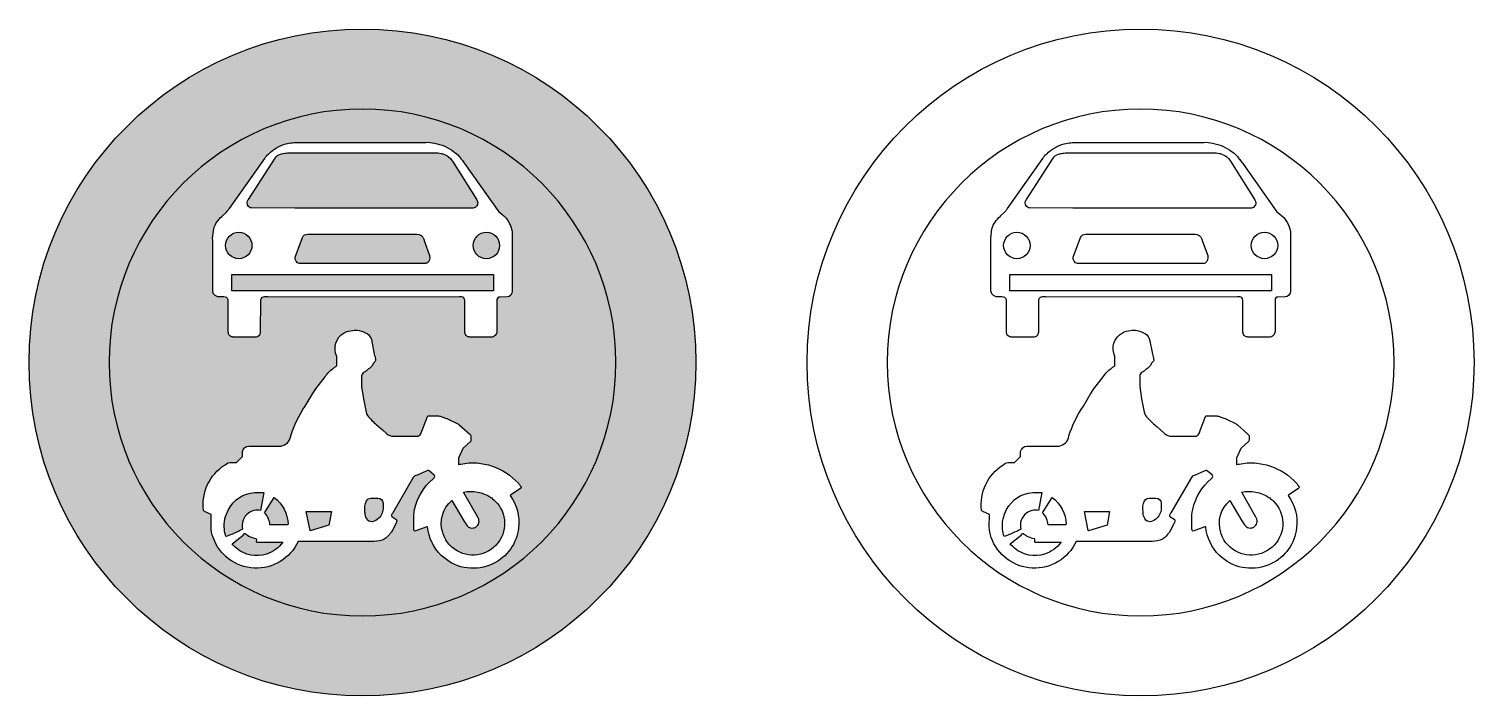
# Model space of a CAD drawing. Extents: x 765 to 2065, y 1 to 601.
import ezdxf

# ---------------------------------------------------------------- set-up
doc = ezdxf.new("R2010")
doc.units = 0
doc.header["$MEASUREMENT"] = 0

msp = doc.modelspace()

# ---------------------------------------------------------------- hatches: boundary and pattern name
h = msp.add_hatch(color=1)
edge = h.paths.add_edge_path()
edge.add_arc((1065.408, 300.946), 300.0020000000001, 0, 180, ccw=False)
edge.add_arc((1065.408, 300.946), 300.002, -180, 0, ccw=False)
edge = h.paths.add_edge_path(flags=16)
edge.add_arc((1065.408, 300.946), 228.0020000000001, 180, 360)
edge.add_arc((1065.408, 300.946), 228.002, 0, 180)
h = msp.add_hatch(color=7)
edge = h.paths.add_edge_path()
edge.add_arc((1065.408, 300.946), 228.0020000000001, 180, 360)
edge.add_arc((1065.408, 300.946), 228.002, 0, 180)
edge = h.paths.add_edge_path(flags=16)
edge.add_arc((1121.909585062536, 455.6671794438078), 43.40338524474654, 53.494921607720585, 79.08247940277079, ccw=False)
edge.add_arc((1136.311450708499, 473.2880330029964), 20.70100039123861, 32.39939783265919, 56.52355752226981, ccw=False)
edge.add_line((1153.79, 484.38), (1153.9, 484.278))
edge.add_arc((1122.174171209023, 456.2751018872937), 42.31655131488179, 35.627416611783076, 41.433330718994284, ccw=False)
edge.add_arc((1147.188181556679, 472.7703608646888), 12.43047290856542, 35.484300298411085, 40.99703889616882, ccw=False)
edge.add_line((1157.31, 479.986), (1188.08, 436.416))
edge.add_arc((1174.605744975017, 414.2439176408227), 25.94526516766442, 9.569145101215724, 58.71242043700329, ccw=False)
edge.add_line((1200.19, 418.557), (1200.18, 366.952))
edge.add_line((1200.18, 366.952), (1200.17, 365.101))
edge.add_arc((1194.900301706806, 365.103242849526), 5.26969877048603, 277.1915605441832, 359.9756142008492, ccw=False)
edge.add_line((1195.56, 359.875), (1188.85, 359.858))
edge.add_arc((1188.828998156218, 357.3690018751587), 2.48908672868294, 89.51655710700923, 179.5166427155884)
edge.add_line((1186.34, 357.39), (1186.34, 328.957))
edge.add_arc((1181.084543599397, 328.9574362951807), 5.255456418712579, 269.8414432807374, 359.99524344404887, ccw=False)
edge.add_line((1181.07, 323.702), (1164.42, 323.719))
edge.add_arc((1163.161646241333, 344.7235582018329), 21.04221755034716, 267.78942294083186, 273.4284125107571, ccw=False)
edge.add_arc((1167.367410378838, 355.3617908078463), 32.05984067044527, 258.9998099500249, 260.9961163052648, ccw=False)
edge.add_arc((1161.604945318226, 328.6520383443566), 4.774250966943963, 249.33376650047342, 265.7363678153946, ccw=False)
edge.add_arc((1161.917183397135, 327.9215046773567), 4.236768665586749, 193.6453896417125, 241.8752380846662, ccw=False)
edge.add_arc((1169.292253590485, 329.9218389197439), 11.87732824049356, 178.3250696102457, 194.6295547050499, ccw=False)
edge.add_line((1157.42, 330.269), (1157.42, 353.761))
edge.add_arc((1137.336793012018, 354.8451583219439), 20.11244893565107, 356.9099825353454, 366.2421541052798)
edge.add_arc((1152.41151201615, 356.1952929071913), 4.989148505149388, 9.654432259830186, 35.76130337387823)
edge.add_arc((1154.429945945308, 357.426138501567), 2.638158019125333, 39.69127994948701, 87.60914125251344)
edge.add_arc((1153.772448451665, 348.0055921302558), 12.08081562234031, 86.35727366687294, 95.23587530186424)
edge.add_line((1152.67, 360.036), (980.563, 359.858))
edge.add_arc((979.7424165680071, 341.2046521942693), 18.67138831288184, 87.48111308533517, 91.19199681961872)
edge.add_line((979.3539999999999, 359.872), (977.2589999999999, 359.911))
edge.add_arc((976.995703010983, 356.4046711914381), 3.516200651011928, 85.70560910539783, 164.8942162316712)
edge.add_arc((975.0126640725769, 356.8011934183602), 1.504325209560748, 159.7851539953116, 186.1512419260424)
edge.add_line((973.5169999999999, 356.64), (973.4630000000001, 328.84))
edge.add_line((973.4630000000001, 328.84), (973.461, 328.345))
edge.add_arc((968.8206764271781, 328.3560873646841), 4.640336818609423, 268.6703640588124, 359.8631004964515, ccw=False)
edge.add_line((968.7130000000001, 323.717), (951.6519999999999, 323.719))
edge.add_arc((950.4241940539711, 351.3307419424655), 27.63902676539843, 267.9157702913868, 272.54608302112, ccw=False)
edge.add_arc((955.2026259645368, 358.1349985090917), 34.90746126043301, 258.777581428612, 260.4629980722519, ccw=False)
edge.add_arc((949.8212603971033, 332.5648773718052), 8.784147828410374, 251.49305721666138, 260.7481896536644, ccw=False)
edge.add_arc((948.7757463178029, 327.8597889904431), 4.021972147274619, 181.9062685200273, 244.32242292686982, ccw=False)
edge.add_arc((949.9454791940474, 328.903855463351), 5.321469514898631, 175.6984070984978, 192.7877652990745, ccw=False)
edge.add_line((944.6389999999999, 329.3030000000001), (944.65, 330.269))
edge.add_line((944.65, 330.269), (944.65, 354.664))
edge.add_arc((921.0046274741701, 355.8242795949846), 23.67382289837888, 357.19074660212, 363.7412159541993)
edge.add_arc((941.1192827222882, 356.2716554337688), 3.676310926996111, 17.36697269203679, 96.26652897932219)
edge.add_line((940.7180000000001, 359.926), (936.6519999999999, 359.92))
edge.add_arc((937.344946026486, 367.3104544816057), 7.422869501770069, 224.1622088999642, 264.64347623502954, ccw=False)
edge.add_arc((935.6196123357167, 365.3688855433024), 4.836255740785249, 180.9346092067847, 221.9012178621034, ccw=False)
edge.add_line((930.784, 365.29), (930.6339999999999, 410.413))
edge.add_line((930.6339999999999, 410.413), (930.6260000000001, 412.696))
edge.add_line((930.6260000000001, 412.696), (931.538, 421.176))
edge.add_arc((954.3766035835196, 414.0385216868022), 23.92792114489934, 129.8783025601725, 162.645027574976, ccw=False)
edge.add_arc((937.9384247813093, 433.8903248864778), 1.849477176860671, 306.3638493357491, 326.4059565081328)
edge.add_line((939.4789999999999, 432.867), (942.465, 435.719))
edge.add_arc((937.955222060601, 440.6637285521928), 6.692416418421731, 312.3659888301053, 319.247870080107)
edge.add_line((943.025, 436.295), (944.11, 437.422))
edge.add_arc((932.0174931012372, 448.0004319197175), 16.06648514693635, 318.8208155480247, 328.572260377892)
edge.add_line((945.727, 439.623), (977.441, 484.516))
edge.add_arc((990.3299034059846, 476.5590883475492), 15.14715399187939, 128.0258499558209, 148.3110623293103, ccw=False)
edge.add_arc((1005.098529656068, 465.1847960537804), 33.5256091969482, 104.70024731524549, 135.9587442067806, ccw=False)
edge.add_arc((1009.015125396504, 442.7298749973386), 56.27180734547112, 90.44304774287423, 102.75530519321688, ccw=False)
edge.add_line((1008.58, 499), (1122.41, 499))
edge.add_arc((1124.063084299756, 474.8139836281356), 24.24244368132451, 75.5070975668765, 93.9100146044645, ccw=False)
edge = h.paths.add_edge_path(flags=0)
edge.add_arc((1130.232958304804, 466.4478536537786), 23.36915421556493, 67.40959992661692, 75.23172084286551, ccw=False)
edge.add_arc((1132.969781961569, 473.289158124132), 16.0017463507581, 36.09411172795308, 67.04730111474328, ccw=False)
edge.add_line((1145.9, 482.716), (1146.25, 482.109))
edge.add_line((1146.25, 482.109), (1168.2, 447.157))
edge.add_arc((1155.641930720381, 440.0976301407586), 14.40624194025944, 23.131422490595526, 29.342001900021614, ccw=False)
edge.add_arc((1164.387872786344, 444.4725300649632), 4.681774499263612, -82.11676775056162, 15.92360160785762, ccw=False)
edge.add_arc((1163.745, 454.4601882270679), 14.68153110806796, 264.97876591487676, 275.0212340851241, ccw=False)
edge.add_line((1162.46, 439.835), (1004.46, 439.835))
edge.add_line((1004.46, 439.835), (965.539, 439.937))
edge.add_arc((965.6323161269964, 443.2777994834129), 3.342102495126334, 249.8128932812915, 268.40001460263295, ccw=False)
edge.add_arc((966.3942635120129, 444.5121370059897), 4.772323652643567, 157.1021170319348, 246.3388226647504, ccw=False)
edge.add_arc((976.7086850488092, 437.6028681105415), 17.12452401991484, 144.352445945133, 149.2091862237193, ccw=False)
edge.add_line((962.793, 447.583), (986.788, 484.784))
edge.add_arc((993.4332298102821, 480.8008337075967), 7.747560451161354, 104.19005283411161, 149.0614291106908, ccw=False)
edge.add_arc((994.7402564055975, 481.3678455699802), 7.648618233798705, 97.38601080721219, 114.7837244512778, ccw=False)
edge.add_arc((994.4536570689615, 486.4030907065472), 2.643363099646192, 91.9003446939933, 105.28078268248441, ccw=False)
edge.add_arc((1002.04249905798, 440.8528678826195), 48.79969503804526, 93.58628402013898, 99.05057818283962, ccw=False)
edge.add_line((998.99, 489.557), (1129.27, 489.524))
edge.add_line((1129.27, 489.524), (1133.31, 489.454))
edge.add_arc((1131.545406007417, 466.6841437686073), 22.83812918688733, 78.26589360596512, 85.56861003614807, ccw=False)
h.paths.add_polyline_path([(1183.17, 380.187), (1183.17, 365.28), (947.812, 365.28), (947.812, 380.187)], flags=0)
edge = h.paths.add_edge_path(flags=0)
edge.add_arc((1010.26570638861, 395.1599169713375), 5.554322063969373, 174.1815040909306, 252.7649163601492, ccw=False)
edge.add_line((1004.74, 395.723), (1011.39, 413.299))
edge.add_arc((1015.752264570923, 411.7008890903446), 4.645784182061591, 83.97372522477542, 159.8797462546061, ccw=False)
edge.add_arc((1016.759019087926, 408.5677055869219), 7.770647017430325, 87.04210961171009, 93.82976586055219, ccw=False)
edge.add_line((1017.16, 416.328), (1112.47, 416.328))
edge.add_arc((1113.463134437925, 401.3692301412936), 14.99170142770785, 86.37882766880841, 93.79837563173078, ccw=False)
edge.add_arc((1114.592141704549, 410.2628278711383), 6.070905087878562, 15.22392798605091, 91.71926872026279, ccw=False)
edge.add_line((1120.45, 411.857), (1121.09, 409.874))
edge.add_line((1121.09, 409.874), (1125.79, 397.146))
edge.add_arc((1119.566466973982, 395.4576081056388), 6.448490560967287, -53.96478864619991, 15.17852473383698, ccw=False)
edge.add_arc((1117.937096050029, 411.2177762601706), 21.66446690816149, 279.5730389627979, 284.4960517386104, ccw=False)
edge.add_line((1121.54, 389.855), (1008.62, 389.855))
edge = h.paths.add_edge_path(flags=0)
edge.add_arc((1176.855, 406.213), 11.89499999999998, 0, 180, ccw=False)
edge.add_arc((1176.855, 406.213), 11.89499999999998, -180, 0, ccw=False)
edge = h.paths.add_edge_path(flags=0)
edge.add_arc((954.1044999999999, 406.213), 11.89449999999988, 0, 180, ccw=False)
edge.add_arc((954.1044999999999, 406.213), 11.89449999999999, -180, 0, ccw=False)
edge = h.paths.add_edge_path(flags=16)
edge.add_line((1123.9, 252.43), (1124.06, 252.839))
edge.add_line((1124.06, 252.839), (1133.85, 252.848))
edge.add_arc((1134.105425926725, 249.8170857811021), 3.041658002859691, 64.39337853280131, 94.81713692259439, ccw=False)
edge.add_line((1135.42, 252.56), (1140.19, 251.017))
edge.add_arc((1136.991150508919, 239.3143257067383), 12.13199174417624, 62.78225711530689, 74.7120256583031, ccw=False)
edge.add_line((1142.54, 250.103), (1151.3, 245.907))
edge.add_arc((1149.845146280838, 243.5762507193085), 2.747542821067923, 47.25512272062548, 58.02758949014179, ccw=False)
edge.add_line((1151.71, 245.594), (1152.53, 244.927))
edge.add_line((1152.53, 244.927), (1161.97, 236.517))
edge.add_arc((1126.90281191263, 206.5682714596589), 46.11544233267224, 38.625830519056876, 40.498602228031984, ccw=False)
edge.add_line((1162.93, 235.355), (1162.93, 231.575))
edge.add_line((1162.93, 231.575), (1162.91, 230.146))
edge.add_line((1162.91, 230.146), (1155.54, 223.486))
edge.add_line((1155.54, 223.486), (1151.78, 215.016))
edge.add_line((1151.78, 215.016), (1151.78, 209.047))
edge.add_arc((1162.869833481021, 171.0718534924553), 39.56129622378756, 102.95612340622262, 106.27932071148871, ccw=False)
edge.add_arc((1164.645510981635, 155.8370463331101), 54.83227553766969, 41.629866159559185, 101.19488649907242, ccw=False)
edge.add_arc((1199.936973806168, 185.9836548596471), 8.47589066914697, 29.279793688384984, 47.80368714229837, ccw=False)
edge.add_arc((1211.947623949568, 193.1740568842833), 5.531258660390551, 213.402550109229, 221.7346339484291)
edge.add_arc((1206.90021769452, 188.6801268608732), 1.22684044745416, 9.565638064612472, 41.43418937305319, ccw=False)
edge.add_arc((1206.66147803, 188.81272940756), 1.450274248174728, -33.56016158037022, 2.8168117631353766, ccw=False)
edge.add_arc((1206.592551173518, 188.7241223162841), 1.46301706834289, 307.34321122196195, 330.8280223380073, ccw=False)
edge.add_line((1207.48, 187.561), (1198.73, 182.032))
edge.add_arc((1200.542172298409, 180.252842900294), 2.539560675501686, 135.5267069795243, 156.6841475970732)
edge.add_arc((1164.789171620566, 157.0516538140332), 41.26619639901961, -6.742076117461522, 35.91540960184881, ccw=False)
edge.add_arc((1165.372154443682, 156.6094044143878), 40.63701625636326, 295.1305931167235, 353.780665060542, ccw=False)
edge.add_arc((1164.959946715514, 156.941968410695), 41.11381235908468, 291.4278093609616, 295.4538446168763, ccw=False)
edge.add_arc((1164.91278370802, 156.7101879703974), 40.91548493678731, 225.6083903443423, 291.6078646651381, ccw=False)
edge.add_arc((1164.953957153934, 156.9109781617798), 41.08791790753045, 185.1202956971877, 225.7632364319428, ccw=False)
edge.add_arc((1123.994653375587, 151.665494061809), 1.5789016374561, 88.71722116698511, 115.2958796803884)
edge.add_line((1123.32, 153.093), (1112.58, 149.368))
edge.add_arc((1112.740246189727, 150.4787737319421), 1.122273195302613, 205.8184611916465, 261.7908412011863, ccw=False)
edge.add_arc((1115.343162422869, 151.3638175296483), 3.865529368508249, 172.5802802096903, 200.8180945196008, ccw=False)
edge.add_arc((1090.731234695097, 153.6561925814646), 20.85599739236811, 355.0676356952519, 358.4910788920965)
edge.add_line((1111.58, 153.107), (1111.58, 158.984))
edge.add_arc((1144.114231745935, 161.3858788924943), 32.62277206971287, 166.90337714656, 184.222270242204, ccw=False)
edge.add_arc((1161.544689776941, 158.0453900046433), 50.36159661247302, 130.3766042236736, 167.6952728744469, ccw=False)
edge.add_arc((1135.853139194669, 188.3838990516891), 10.60673223603864, 126.3926445704499, 130.8177122845198, ccw=False)
edge.add_arc((1128.434475307285, 198.4856559400749), 1.926609906764589, 305.7464639087826, 358.0768249008752)
edge.add_arc((1128.52774762874, 198.3572520559771), 1.833360998918601, 1.992637860996836, 49.43504688037068)
edge.add_line((1129.72, 199.75), (1125.56, 203.328))
edge.add_arc((1124.156543779181, 201.2780368453587), 2.484358729962758, 55.60347942193575, 126.4653100472142)
edge.add_line((1122.68, 203.276), (1114.47, 199.662))
edge.add_arc((1116.299280595499, 192.8769909433941), 7.027276527595455, 105.0885437305607, 138.3300079035373)
edge.add_line((1111.05, 197.549), (1092.71, 165.683))
edge.add_arc((1054.030421132945, 191.6654030696767), 46.59608449867763, 324.3625596302339, 326.1093847385187, ccw=False)
edge.add_arc((1094.648829651491, 162.5758668326234), 3.364547690265466, 144.7854284473021, 164.2878814289554)
edge.add_arc((1092.45319634479, 163.2665856799412), 1.066227502116313, 168.0695881200404, 228.0180106499795)
edge.add_line((1091.74, 162.474), (1095.45, 160.095))
edge.add_arc((1094.662235481324, 158.6695485492309), 1.628645073484173, -1.8841790521780126, 61.07311129179601, ccw=False)
edge.add_arc((1090.925686148842, 159.1535077081305), 5.391175904199574, 329.902762601889, 354.27802479720054, ccw=False)
edge.add_line((1095.59, 156.45), (1091.97, 149.509))
edge.add_arc((1053.9845516216, 171.4549854869191), 43.86935795632493, 327.61298026814467, 329.9829471658847, ccw=False)
edge.add_arc((1088.582842795311, 149.0890731014207), 2.696324886103279, 311.79911971648977, 335.17438830294236, ccw=False)
edge.add_arc((1093.609924508078, 143.5377397067704), 4.793009158377358, 132.3674220607447, 144.6621517778117)
edge.add_arc((1078.257917821952, 154.2780987471917), 13.94316471301264, 290.2767859291289, 325.1472109034069, ccw=False)
edge.add_arc((1072.690234118165, 180.5348911355723), 40.6874361667895, 271.02770661288105, 284.8092241813818, ccw=False)
edge.add_line((1073.42, 139.854), (1007.43, 139.934))
edge.add_arc((969.9680275036034, 157.1173263197652), 41.21487700736605, 199.0486362759139, 335.3596833698547, ccw=False)
edge.add_arc((954.1280761445475, 152.6882765480083), 24.81626319037256, 179.4395912460464, 201.3191775988638, ccw=False)
edge.add_line((929.313, 152.931), (929.352, 164.122))
edge.add_line((929.352, 164.122), (923.4119999999999, 167.026))
edge.add_arc((926.1215675716439, 172.068404452983), 5.724299004486737, 233.3301732404332, 241.748360680557, ccw=False)
edge.add_arc((924.0696234180177, 169.0880673749429), 2.112628138901863, 214.0883954340297, 229.6929896640837, ccw=False)
edge.add_arc((964.3385106766922, 173.0389673789147), 42.33111301950149, 122.6349410092757, 186.9674125150547, ccw=False)
edge.add_arc((948.0171396164867, 201.1879019734382), 9.92871276653901, 88.07302336176718, 130.9489270741264, ccw=False)
edge.add_line((948.3510000000001, 211.111), (951.9680000000001, 211.111))
edge.add_line((951.9680000000001, 211.111), (956.168, 215.112))
edge.add_line((956.168, 215.112), (957.37, 216.312))
edge.add_line((957.37, 216.312), (957.37, 219.859))
edge.add_arc((961.8615635269624, 220.142163849011), 4.500480494583405, 170.7188175264456, 183.6073519503119, ccw=False)
edge.add_arc((963.197072504949, 219.8631689783735), 5.863808669240594, 91.04627281471221, 170.1330112978607, ccw=False)
edge.add_line((963.09, 225.726), (983.6669999999999, 225.707))
edge.add_line((983.6669999999999, 225.707), (984.058, 225.707))
edge.add_line((984.058, 225.707), (992.1080000000001, 225.707))
edge.add_arc((990.1504903366127, 236.4039511864891), 10.87458545271428, 280.3702112419215, 350.3122989073081)
edge.add_line((1000.87, 234.574), (1000.94, 234.879))
edge.add_arc((1093.513344796783, 206.54757768153), 96.81164009276782, 145.2794541382853, 162.9836375846648, ccw=False)
edge.add_line((1013.94, 261.689), (1020.08, 272.216))
edge.add_line((1020.08, 272.216), (1023.3, 277.254))
edge.add_line((1023.3, 277.254), (1031.76, 288.039))
edge.add_arc((1054.290533016449, 273.7440967927403), 26.68275052745145, 124.80608077394959, 147.6061784704934, ccw=False)
edge.add_arc((1047.415449480443, 286.8368370751144), 12.1465330336834, 120.06638011200519, 133.4631259934761, ccw=False)
edge.add_arc((1038.899327278552, 302.0810272636778), 5.319798107351385, 297.1879401113331, 308.3490580462029)
edge.add_line((1042.2, 297.909), (1042.27, 297.967))
edge.add_line((1042.27, 297.967), (1042.27, 306.277))
edge.add_arc((1057.140008257246, 313.4010046011588), 16.4884379832623, 119.7026752465894, 205.5984029853308, ccw=False)
edge.add_arc((1058.179262505817, 308.662978787059), 21.16825275120285, 94.76726710138189, 115.788518023259, ccw=False)
edge.add_arc((1059.247172311276, 310.851317283249), 19.11689186634522, 80.35522963448898, 98.50459347551231, ccw=False)
edge.add_arc((1059.343126341485, 311.2333688834206), 18.72418933362203, 55.82841639286039, 80.44883212272771, ccw=False)
edge.add_arc((1065.191606544344, 319.7050591702727), 8.430508093210227, 12.57132728264628, 56.37534229368828, ccw=False)
edge.add_line((1073.42, 321.54), (1075.99, 308.591))
edge.add_arc((1112.080730891282, 318.1111302804183), 37.32524262242696, 194.777067270076, 198.7197279942943)
edge.add_arc((1071.261176015028, 304.6476622621038), 5.666682830258411, 3.0178854530345234, 15.18527770611638, ccw=False)
edge.add_arc((1108.387137393962, 310.9287845519061), 32.03083587365501, 190.765046402534, 193.2579103701942)
edge.add_arc((1075.363490136887, 303.148139371168), 1.897024628485536, -33.793926355251585, 13.251918914298301, ccw=False)
edge.add_arc((1071.983573556071, 305.9528544288726), 6.282088769363977, 307.7548810773858, 322.0900560145122, ccw=False)
edge.add_arc((1077.765072812994, 298.5350946080063), 3.122730220831367, 128.2922873920266, 157.5022188528514)
edge.add_arc((1064.496904767293, 303.9237465863862), 11.19804344706233, 321.331120624445, 338.0061491630342, ccw=False)
edge.add_arc((1069.875072998306, 300.2941218727631), 4.760277663411109, 295.1747197284781, 314.9813196774547, ccw=False)
edge.add_arc((1075.269825407788, 289.848328922954), 7.001908991766573, 118.7685362007484, 137.1075340081257)
edge.add_arc((1061.403483850451, 302.8036912894092), 11.97488028529554, 302.4003084236224, 316.8503769107575, ccw=False)
edge.add_line((1067.82, 292.693), (1066.78, 292.183))
edge.add_arc((1068.57390504826, 288.6980223878097), 3.919587258837385, 117.237311664037, 176.9144783082293)
edge.add_line((1064.66, 288.909), (1064.66, 279.479))
edge.add_line((1064.66, 279.479), (1066.3, 268.158))
edge.add_line((1066.3, 268.158), (1068.68, 256.396))
edge.add_arc((1078.974550955, 258.6821720410375), 10.54534788265978, 192.5208203167155, 227.8658008260056)
edge.add_arc((1151.799165734408, 327.1840794468524), 110.4940563837986, 223.6882953109966, 229.643721670586)
edge.add_line((1080.25, 242.984), (1083.09, 240.562))
edge.add_line((1083.09, 240.562), (1087.28, 236.786))
edge.add_arc((1092.705472056612, 242.712747601294), 8.035053463824774, 227.5283450266189, 273.1714269884329)
edge.add_line((1093.15, 234.69), (1112.78, 234.69))
edge.add_line((1112.78, 234.69), (1114.41, 234.675))
edge.add_arc((1114.278485426037, 240.6764190542455), 6.002859880742348, 271.255373791357, 281.4487395736008)
edge.add_arc((1113.856899130177, 239.2070863535042), 4.699601339732549, 290.074521779026, 340.6121307368903)
edge.add_line((1118.29, 237.647), (1119.38, 240.582))
edge.add_line((1119.38, 240.582), (1123.9, 252.43))
edge = h.paths.add_edge_path(flags=0)
edge.add_line((976.677, 183.956), (973.6360000000001, 167.759))
edge.add_arc((970.7969604463062, 154.7613814945996), 13.30406826498445, 77.67853856487403, 126.4271592308229)
edge.add_arc((971.0929284386184, 154.2415694322878), 13.89824033971015, 126.1364169613586, 193.7676299053549)
edge.add_arc((915.3110182515263, 228.0752229705704), 87.9694198397205, 288.05612142568026, 298.72821973535724, ccw=False)
edge.add_arc((972.3354508539759, 154.2885548561038), 31.34643246370484, 186.1598476078022, 198.315424426609, ccw=False)
edge.add_arc((971.8008458909924, 153.9073155779031), 30.77568725802774, 150.9801271757916, 185.5609697630221, ccw=False)
edge.add_arc((970.0518791681485, 155.5535136907363), 28.45384853687186, 93.44313775613949, 152.1704224663166, ccw=False)
edge.add_line((968.3430000000001, 183.956), (976.677, 183.956))
edge = h.paths.add_edge_path(flags=0)
edge.add_line((948.191, 137.704), (957.919, 145.752))
edge.add_line((957.919, 145.752), (959.002, 146.766))
edge.add_arc((960.6265209722549, 144.6660325991887), 2.654982386714893, 107.07401581752089, 127.7253003867113, ccw=False)
edge.add_arc((972.6929432894344, 162.0065221041962), 19.59930916232974, 229.0478606547078, 260.9350685067439)
edge.add_arc((968.5910829021633, 141.6815108284037), 1.403523107565885, 3.4920711550195165, 43.74630522789403, ccw=False)
edge.add_line((969.992, 141.767), (969.909, 139.9))
edge.add_arc((970.5797729003531, 140.1239529369135), 0.7071712676574762, 198.4627710589084, 254.3494772950674)
edge.add_arc((971.1003126158225, 144.4658828182408), 5.072998860950714, 261.939688710138, 269.6124613635963)
edge.add_line((971.066, 139.393), (993.7919999999999, 139.393))
edge.add_arc((970.3389493054959, 155.7869306555455), 28.61479598420733, 287.668909956074, 325.04604405158875, ccw=False)
edge.add_arc((970.2843440651535, 155.4450273293615), 28.30602385424418, 229.8847421708484, 287.9842798903402, ccw=False)
edge.add_arc((970.3977638019676, 155.7654807876562), 28.62442046224258, 219.1225756559448, 230.1244175934942, ccw=False)
edge = h.paths.add_edge_path(flags=0)
edge.add_arc((997.5748333397311, 155.7393884719066), 0.9475108320541996, 292.3410402752834, 339.26979399365206, ccw=False)
edge.add_line((997.935, 154.863), (982.1089999999999, 154.816))
edge.add_arc((966.2235655540102, 154.1438457021488), 15.89964839038767, 2.422889097327027, 45.92174585194174)
edge.add_line((977.284, 165.566), (985.919, 179.578))
edge.add_arc((966.6337438620503, 154.231855279136), 31.84883289097588, 2.109154704955472, 52.73338903770451, ccw=False)
h.paths.add_polyline_path([(1037.47, 166.874), (1035.19, 154.578), (1018.4, 149.482), (1018.34, 149.71), (1014.82, 166.874)], flags=0)
edge = h.paths.add_edge_path(flags=0)
edge.add_arc((1072.763503103834, 174.5558094666498), 4.290772303233752, 88.4441959784736, 153.0116789686232, ccw=False)
edge.add_line((1072.88, 178.845), (1079.21, 178.845))
edge.add_arc((1079.145671308461, 173.9582365349523), 4.887186853792246, 6.647730718670402, 89.24580969047912, ccw=False)
edge.add_line((1084, 174.524), (1083.97, 170.762))
edge.add_arc((1071.059322696712, 170.2019094288718), 12.92282050782669, -46.34580605209902, 2.4840460517930865, ccw=False)
edge.add_arc((1072.051958124078, 168.7240366597506), 11.17241286199315, 281.18941639200455, 315.20309070433734, ccw=False)
edge.add_arc((1073.582945449407, 162.6090045591792), 4.886707243011181, 205.4379597417068, 277.4906724831992, ccw=False)
edge.add_arc((1076.182042646963, 165.3423883809086), 8.515909789726626, 178.2732333875323, 214.5728862541625, ccw=False)
edge.add_arc((1080.643117077898, 167.3786130011615), 13.09460916372655, 183.9744693318611, 187.8109113642211, ccw=False)
edge.add_arc((1085.359199933118, 169.1689266438354), 17.98273500992848, 155.9307994456973, 188.6285906963744, ccw=False)
edge = h.paths.add_edge_path(flags=0)
edge.add_arc((1174.74810598965, 170.0968434107027), 11.30494069235269, 47.60723681598802, 57.393248337485375, ccw=False)
edge.add_line((1182.37, 178.446), (1183.95, 177.118))
edge.add_arc((1163.539460151158, 154.9566691737617), 30.12830431523038, 45.78371707255519, 47.35499253693541, ccw=False)
edge.add_arc((1164.872320173079, 156.0670198389699), 28.40358357052776, -132.01795315631068, 46.14873928454881, ccw=False)
edge.add_line((1145.86, 134.965), (1143.21, 137.605))
edge.add_arc((1158.879502832542, 152.3968258826314), 21.54835102649673, 206.8839125436693, 223.3496033079711, ccw=False)
edge.add_arc((1167.262421354264, 156.5443336523873), 30.90085460404407, 195.9419557486446, 206.7145139890168, ccw=False)
edge.add_arc((1162.86820267364, 156.3290403062519), 26.63527806222016, 130.1331660411618, 198.0934081661106, ccw=False)
edge.add_line((1145.7, 176.693), (1156.49, 158.407))
edge.add_arc((1182.323937835924, 173.6345260937413), 29.98782911525888, 210.5167486327126, 218.6678287423089)
edge.add_arc((1164.109918769884, 158.158508139583), 6.137594686983057, 212.0889701790433, 389.53428137626)
edge.add_arc((1164.585163195942, 158.6654535061757), 5.478112227006235, 27.37079287760467, 33.75088565712799)
edge.add_line((1169.14, 161.709), (1156.71, 183.62))
edge.add_line((1156.71, 183.62), (1156.31, 184.37))
edge.add_arc((1162.781813273022, 152.0777641236281), 32.93437208959823, 56.74897340109902, 101.33273385857728, ccw=False)

# ---------------------------------------------------------------- linework, layer by layer
at = {"color": 1}
msp.add_lwpolyline([(765.4060000000001, 300.946, -1), (1365.41, 300.946, -1)], format="xyb", close=True, dxfattribs=at)
at = {"color": 7}
msp.add_lwpolyline([(1465.406, 300.946, -1), (2065.41, 300.946, -1)], format="xyb", close=True, dxfattribs=at)
for points in [[(837.4060000000001, 300.946, 1), (1293.41, 300.946, 1)], [(1537.406, 300.946, 1), (1993.41, 300.946, 1)], [(1130.13, 498.285, -0.112113), (1147.73, 490.555, -0.105652), (1153.79, 484.38), (1153.9, 484.278, -0.0253385), (1156.57, 480.925, -0.0240585), (1157.31, 479.986), (1188.08, 436.416, -0.217776), (1200.19, 418.557), (1200.18, 366.952), (1200.17, 365.101, -0.377789), (1195.56, 359.875), (1188.85, 359.858, 0.414214), (1186.34, 357.39), (1186.34, 328.957, -0.415), (1181.07, 323.702), (1164.42, 323.719, -0.0246097), (1162.35, 323.697, -0.00871075), (1161.25, 323.891, -0.0716923), (1159.92, 324.185, -0.213605), (1157.8, 326.922, -0.071262), (1157.42, 330.269), (1157.42, 353.761, 0.0407418), (1157.33, 357.032, 0.114408), (1156.46, 359.111, 0.212182), (1154.54, 360.062, 0.0387596), (1152.67, 360.036), (980.563, 359.858, 0.0161932), (979.3539999999999, 359.872), (977.2589999999999, 359.911, 0.359966), (973.6010000000001, 357.321, 0.115554), (973.5169999999999, 356.64), (973.4630000000001, 328.84), (973.461, 328.345, -0.420324), (968.7130000000001, 323.717), (951.6519999999999, 323.719, -0.0202063), (949.419, 323.71, -0.00735415), (948.409, 323.895, -0.0404051), (947.033, 324.235, -0.279281), (944.7560000000001, 327.726, -0.0747049), (944.6389999999999, 329.3030000000001), (944.65, 330.269), (944.65, 354.664, 0.0285896), (944.628, 357.369, 0.358542), (940.7180000000001, 359.926), (936.6519999999999, 359.92, -0.178493), (932.02, 362.139, -0.180679), (930.784, 365.29), (930.6339999999999, 410.413), (930.6260000000001, 412.696), (931.538, 421.176, -0.143954), (939.035, 432.401, 0.08767380000000001), (939.4789999999999, 432.867), (942.465, 435.719, 0.0300369), (943.025, 436.295), (944.11, 437.422, 0.04257440000000001), (945.727, 439.623), (977.441, 484.516, -0.0887428), (980.9989999999999, 488.491, -0.137243), (996.591, 497.6130000000001, -0.0537741), (1008.58, 499), (1122.41, 499, -0.0804709)], [(1830.13, 498.285, -0.112113), (1847.73, 490.555, -0.105652), (1853.79, 484.38), (1853.9, 484.278, -0.0253385), (1856.57, 480.925, -0.0240585), (1857.31, 479.986), (1888.08, 436.416, -0.217776), (1900.19, 418.557), (1900.18, 366.952), (1900.17, 365.101, -0.377789), (1895.56, 359.875), (1888.85, 359.858, 0.414214), (1886.34, 357.39), (1886.34, 328.957, -0.415), (1881.07, 323.702), (1864.42, 323.719, -0.0246097), (1862.35, 323.697, -0.00871075), (1861.25, 323.891, -0.0716923), (1859.92, 324.185, -0.213605), (1857.8, 326.922, -0.071262), (1857.42, 330.269), (1857.42, 353.761, 0.0407418), (1857.33, 357.032, 0.114408), (1856.46, 359.111, 0.212182), (1854.54, 360.062, 0.0387596), (1852.67, 360.036), (1680.563, 359.858, 0.0161932), (1679.354, 359.872), (1677.259, 359.911, 0.359966), (1673.601, 357.321, 0.115554), (1673.517, 356.64), (1673.463, 328.84), (1673.461, 328.345, -0.420324), (1668.713, 323.717), (1651.652, 323.719, -0.0202063), (1649.419, 323.71, -0.00735415), (1648.409, 323.895, -0.0404051), (1647.033, 324.235, -0.279281), (1644.756, 327.726, -0.0747049), (1644.639, 329.3030000000001), (1644.65, 330.269), (1644.65, 354.664, 0.0285896), (1644.628, 357.369, 0.358542), (1640.718, 359.926), (1636.652, 359.92, -0.178493), (1632.02, 362.139, -0.180679), (1630.784, 365.29), (1630.634, 410.413), (1630.626, 412.696), (1631.538, 421.176, -0.143954), (1639.035, 432.401, 0.08767380000000001), (1639.479, 432.867), (1642.465, 435.719, 0.0300369), (1643.025, 436.295), (1644.11, 437.422, 0.04257440000000001), (1645.727, 439.623), (1677.441, 484.516, -0.0887428), (1680.999, 488.491, -0.137243), (1696.591, 497.6130000000001, -0.0537741), (1708.58, 499), (1822.41, 499, -0.0804709)], [(1136.19, 489.045, -0.03414369999999999), (1139.21, 488.024, -0.135886), (1145.9, 482.716), (1146.25, 482.109), (1168.2, 447.157, -0.0271054), (1168.89, 445.7569999999999, -0.455939), (1165.03, 439.835, -0.0438466), (1162.46, 439.835), (1004.46, 439.835), (965.539, 439.937, -0.0812799), (964.4789999999999, 440.141, -0.410317), (961.998, 446.369, -0.0211947), (962.793, 447.583), (986.788, 484.784, -0.198329), (991.534, 488.312, -0.076058), (993.757, 488.953, -0.0584496), (994.3660000000001, 489.045, -0.023847), (998.99, 489.557), (1129.27, 489.524), (1133.31, 489.454, -0.0318749)], [(1836.19, 489.045, -0.03414369999999999), (1839.21, 488.024, -0.135886), (1845.9, 482.716), (1846.25, 482.109), (1868.2, 447.157, -0.0271054), (1868.89, 445.7569999999999, -0.455939), (1865.03, 439.835, -0.0438466), (1862.46, 439.835), (1704.46, 439.835), (1665.539, 439.937, -0.0812799), (1664.479, 440.141, -0.410317), (1661.998, 446.369, -0.0211947), (1662.793, 447.583), (1686.788, 484.784, -0.198329), (1691.534, 488.312, -0.076058), (1693.757, 488.953, -0.0584496), (1694.366, 489.045, -0.023847), (1698.99, 489.557), (1829.27, 489.524), (1833.31, 489.454, -0.0318749)], [(942.21, 406.213, -1), (965.9989999999999, 406.213, -1)], [(1008.62, 389.855, -0.356986), (1004.74, 395.723), (1011.39, 413.299, -0.343869), (1016.24, 416.321, -0.0296254), (1017.16, 416.328), (1112.47, 416.328, -0.0323852), (1114.41, 416.331, -0.346747), (1120.45, 411.857), (1121.09, 409.874), (1125.79, 397.146, -0.311194), (1123.36, 390.2430000000001, -0.021484), (1121.54, 389.855)], [(1164.96, 406.213, -1), (1188.75, 406.213, -1)], [(1642.21, 406.213, -1), (1665.999, 406.213, -1)], [(1708.62, 389.855, -0.356986), (1704.74, 395.723), (1711.39, 413.299, -0.343869), (1716.24, 416.321, -0.0296254), (1717.16, 416.328), (1812.47, 416.328, -0.0323852), (1814.41, 416.331, -0.346747), (1820.45, 411.857), (1821.09, 409.874), (1825.79, 397.146, -0.311194), (1823.36, 390.2430000000001, -0.021484), (1821.54, 389.855)], [(1864.96, 406.213, -1), (1888.75, 406.213, -1)], [(1123.9, 252.43), (1124.06, 252.839), (1133.85, 252.848, -0.133534), (1135.42, 252.56), (1140.19, 251.017, -0.0521005), (1142.54, 250.103), (1151.3, 245.907, -0.0470384), (1151.71, 245.594), (1152.53, 244.927), (1161.97, 236.517, -0.00817169), (1162.93, 235.355), (1162.93, 231.575), (1162.91, 230.146), (1155.54, 223.486), (1151.78, 215.016), (1151.78, 209.047, -0.0145012), (1154, 209.626, -0.265916), (1205.63, 192.263, -0.0810022), (1207.33, 190.129, 0.0363716), (1207.82, 189.492, -0.139956), (1208.11, 188.884, -0.160071), (1207.87, 188.011, -0.102832), (1207.48, 187.561), (1198.73, 182.032, 0.09257989999999999), (1198.21, 181.258, -0.188308), (1205.77, 152.207, -0.261646), (1182.63, 119.819, -0.0175687), (1179.98, 118.67, -0.296211), (1136.29, 127.473, -0.179221), (1124.03, 153.244, 0.116494), (1123.32, 153.093), (1112.58, 149.368, -0.2492), (1111.73, 149.99, -0.123838), (1111.51, 151.863, 0.0149387), (1111.58, 153.107), (1111.58, 158.984, -0.0757121), (1112.34, 168.778, -0.164288), (1128.92, 196.411, -0.0193104), (1129.56, 196.922, 0.232387), (1130.36, 198.421, 0.210015), (1129.72, 199.75), (1125.56, 203.328, 0.319438), (1122.68, 203.276), (1114.47, 199.662, 0.146069), (1111.05, 197.549), (1092.71, 165.683, -0.00762211), (1091.9, 164.516, 0.0853015), (1091.41, 163.487, 0.267708), (1091.74, 162.474), (1095.45, 160.095, -0.281828), (1096.29, 158.616, -0.10676), (1095.59, 156.45), (1091.97, 149.509, -0.0103413), (1091.03, 147.957, -0.102349), (1090.38, 147.079, 0.05369740000000001), (1089.7, 146.31, -0.153336), (1083.09, 141.199, -0.0602058), (1073.42, 139.854), (1007.43, 139.934, -0.676485), (931.01, 143.666, -0.0957588), (929.313, 152.931), (929.352, 164.122), (923.4119999999999, 167.026, -0.0367478), (922.703, 167.477, -0.0681933), (922.32, 167.904, -0.288316), (941.51, 208.687, -0.189295), (948.3510000000001, 211.111), (951.9680000000001, 211.111), (956.168, 215.112), (957.37, 216.312), (957.37, 219.859, -0.0562962), (957.42, 220.868, -0.359464), (963.09, 225.726), (983.6669999999999, 225.707), (984.058, 225.707), (992.1080000000001, 225.707, 0.315021), (1000.87, 234.574), (1000.94, 234.879, -0.0774031), (1013.94, 261.689), (1020.08, 272.216), (1023.3, 277.254), (1031.76, 288.039, -0.09981369999999999), (1039.06, 295.653, -0.058521), (1041.33, 297.349, 0.0487381), (1042.2, 297.909), (1042.27, 297.967), (1042.27, 306.277, -0.393385), (1048.97, 327.723, -0.09198060000000001), (1056.42, 329.758, -0.07935750000000001), (1062.45, 329.698, -0.107842), (1069.86, 326.725, -0.193493), (1073.42, 321.54), (1075.99, 308.591, 0.0172048), (1076.73, 306.132, -0.05314019999999999), (1076.92, 304.946, 0.0108776), (1077.21, 303.583, -0.208209), (1076.94, 302.093, -0.0626307), (1075.83, 300.986, 0.128147), (1074.88, 299.73, -0.0728872), (1073.24, 296.927, -0.08663839999999999), (1071.9, 295.986, 0.08019019999999999), (1070.14, 294.614, -0.06313400000000001), (1067.82, 292.693), (1066.78, 292.183, 0.26644), (1064.66, 288.909), (1064.66, 279.479), (1066.3, 268.158), (1068.68, 256.396, 0.155456), (1071.9, 250.862, 0.0259913), (1080.25, 242.984), (1083.09, 240.562), (1087.28, 236.786, 0.201831), (1093.15, 234.69), (1112.78, 234.69), (1114.41, 234.675, 0.04450630000000001), (1115.47, 234.793, 0.224157), (1118.29, 237.647), (1119.38, 240.582)], [(1823.9, 252.43), (1824.06, 252.839), (1833.85, 252.848, -0.133534), (1835.42, 252.56), (1840.19, 251.017, -0.0521005), (1842.54, 250.103), (1851.3, 245.907, -0.0470384), (1851.71, 245.594), (1852.53, 244.927), (1861.97, 236.517, -0.00817169), (1862.93, 235.355), (1862.93, 231.575), (1862.91, 230.146), (1855.54, 223.486), (1851.78, 215.016), (1851.78, 209.047, -0.0145012), (1854, 209.626, -0.265916), (1905.63, 192.263, -0.0810022), (1907.33, 190.129, 0.0363716), (1907.82, 189.492, -0.139956), (1908.11, 188.884, -0.160071), (1907.87, 188.011, -0.102832), (1907.48, 187.561), (1898.73, 182.032, 0.09257989999999999), (1898.21, 181.258, -0.188308), (1905.77, 152.207, -0.261646), (1882.63, 119.819, -0.0175687), (1879.98, 118.67, -0.296211), (1836.29, 127.473, -0.179221), (1824.03, 153.244, 0.116494), (1823.32, 153.093), (1812.58, 149.368, -0.2492), (1811.73, 149.99, -0.123838), (1811.51, 151.863, 0.0149387), (1811.58, 153.107), (1811.58, 158.984, -0.0757121), (1812.34, 168.778, -0.164288), (1828.92, 196.411, -0.0193104), (1829.56, 196.922, 0.232387), (1830.36, 198.421, 0.210015), (1829.72, 199.75), (1825.56, 203.328, 0.319438), (1822.68, 203.276), (1814.47, 199.662, 0.146069), (1811.05, 197.549), (1792.71, 165.683, -0.00762211), (1791.9, 164.516, 0.0853015), (1791.41, 163.487, 0.267708), (1791.74, 162.474), (1795.45, 160.095, -0.281828), (1796.29, 158.616, -0.10676), (1795.59, 156.45), (1791.97, 149.509, -0.0103413), (1791.03, 147.957, -0.102349), (1790.38, 147.079, 0.05369740000000001), (1789.7, 146.31, -0.153336), (1783.09, 141.199, -0.0602058), (1773.42, 139.854), (1707.43, 139.934, -0.676485), (1631.01, 143.666, -0.0957588), (1629.313, 152.931), (1629.352, 164.122), (1623.412, 167.026, -0.0367478), (1622.703, 167.477, -0.0681933), (1622.32, 167.904, -0.288316), (1641.51, 208.687, -0.189295), (1648.351, 211.111), (1651.968, 211.111), (1656.168, 215.112), (1657.37, 216.312), (1657.37, 219.859, -0.0562962), (1657.42, 220.868, -0.359464), (1663.09, 225.726), (1683.667, 225.707), (1684.058, 225.707), (1692.108, 225.707, 0.315021), (1700.87, 234.574), (1700.94, 234.879, -0.0774031), (1713.94, 261.689), (1720.08, 272.216), (1723.3, 277.254), (1731.76, 288.039, -0.09981369999999999), (1739.06, 295.653, -0.058521), (1741.33, 297.349, 0.0487381), (1742.2, 297.909), (1742.27, 297.967), (1742.27, 306.277, -0.393385), (1748.97, 327.723, -0.09198060000000001), (1756.42, 329.758, -0.07935750000000001), (1762.45, 329.698, -0.107842), (1769.86, 326.725, -0.193493), (1773.42, 321.54), (1775.99, 308.591, 0.0172048), (1776.73, 306.132, -0.05314019999999999), (1776.92, 304.946, 0.0108776), (1777.21, 303.583, -0.208209), (1776.94, 302.093, -0.0626307), (1775.83, 300.986, 0.128147), (1774.88, 299.73, -0.0728872), (1773.24, 296.927, -0.08663839999999999), (1771.9, 295.986, 0.08019019999999999), (1770.14, 294.614, -0.06313400000000001), (1767.82, 292.693), (1766.78, 292.183, 0.26644), (1764.66, 288.909), (1764.66, 279.479), (1766.3, 268.158), (1768.68, 256.396, 0.155456), (1771.9, 250.862, 0.0259913), (1780.25, 242.984), (1783.09, 240.562), (1787.28, 236.786, 0.201831), (1793.15, 234.69), (1812.78, 234.69), (1814.41, 234.675, 0.04450630000000001), (1815.47, 234.793, 0.224157), (1818.29, 237.647), (1819.38, 240.582)], [(976.677, 183.956), (973.6360000000001, 167.759, 0.215973), (962.8969999999999, 165.466, 0.303972), (957.5939999999999, 150.934, -0.0465995), (942.577, 144.438, -0.0530885), (941.17, 150.925, -0.152043), (944.8889999999999, 168.837, -0.262006), (968.3430000000001, 183.956)], [(1180.84, 179.62, -0.0427255), (1182.37, 178.446), (1183.95, 177.118, -0.00685609), (1184.55, 176.55, -0.9841280000000001), (1145.86, 134.965), (1143.21, 137.605, -0.071969), (1139.66, 142.653, -0.04703880000000001), (1137.55, 148.057, -0.305541), (1145.7, 176.693), (1156.49, 158.407, 0.0355808), (1158.91, 154.898, 0.977951), (1169.45, 161.184, 0.02784559999999999), (1169.14, 161.709), (1156.71, 183.62), (1156.31, 184.37, -0.197025)], [(1676.677, 183.956), (1673.636, 167.759, 0.215973), (1662.897, 165.466, 0.303972), (1657.594, 150.934, -0.0465995), (1642.577, 144.438, -0.0530885), (1641.17, 150.925, -0.152043), (1644.889, 168.837, -0.262006), (1668.343, 183.956)], [(1880.84, 179.62, -0.0427255), (1882.37, 178.446), (1883.95, 177.118, -0.00685609), (1884.55, 176.55, -0.9841280000000001), (1845.86, 134.965), (1843.21, 137.605, -0.071969), (1839.66, 142.653, -0.04703880000000001), (1837.55, 148.057, -0.305541), (1845.7, 176.693), (1856.49, 158.407, 0.0355808), (1858.91, 154.898, 0.977951), (1869.45, 161.184, 0.02784559999999999), (1869.14, 161.709), (1856.71, 183.62), (1856.31, 184.37, -0.197025)], [(998.461, 155.404, -0.207676), (997.935, 154.863), (982.1089999999999, 154.816, 0.192112), (977.284, 165.566), (985.919, 179.578, -0.224554)], [(1068.94, 176.503, -0.289427), (1072.88, 178.845), (1079.21, 178.845, -0.376862), (1084, 174.524), (1083.97, 170.762, -0.216344), (1079.98, 160.852, -0.149512), (1074.22, 157.764, -0.325174), (1069.17, 160.51, -0.159725), (1067.67, 165.599, -0.0167412), (1067.58, 166.471, -0.143647)], [(1698.461, 155.404, -0.207676), (1697.935, 154.863), (1682.109, 154.816, 0.192112), (1677.284, 165.566), (1685.919, 179.578, -0.224554)], [(1768.94, 176.503, -0.289427), (1772.88, 178.845), (1779.21, 178.845, -0.376862), (1784, 174.524), (1783.97, 170.762, -0.216344), (1779.98, 160.852, -0.149512), (1774.22, 157.764, -0.325174), (1769.17, 160.51, -0.159725), (1767.67, 165.599, -0.0167412), (1767.58, 166.471, -0.143647)], [(948.191, 137.704), (957.919, 145.752), (959.002, 146.766, -0.0903529), (959.847, 147.204, 0.140039), (969.605, 142.652, -0.177471), (969.992, 141.767), (969.909, 139.9, 0.248803), (970.3889999999999, 139.443, 0.0334913), (971.066, 139.393), (993.7919999999999, 139.393, -0.16455), (979.0239999999999, 128.522, -0.259081), (952.046, 133.798, -0.0480415)], [(1648.191, 137.704), (1657.919, 145.752), (1659.002, 146.766, -0.0903529), (1659.847, 147.204, 0.140039), (1669.605, 142.652, -0.177471), (1669.992, 141.767), (1669.909, 139.9, 0.248803), (1670.389, 139.443, 0.0334913), (1671.066, 139.393), (1693.792, 139.393, -0.16455), (1679.024, 128.522, -0.259081), (1652.046, 133.798, -0.0480415)]]:
    msp.add_lwpolyline(points, format="xyb", close=True)
for points in [[(1183.17, 380.187), (1183.17, 365.28), (947.812, 365.28), (947.812, 380.187)], [(1883.17, 380.187), (1883.17, 365.28), (1647.812, 365.28), (1647.812, 380.187)], [(1037.47, 166.874), (1035.19, 154.578), (1018.4, 149.482), (1018.34, 149.71), (1014.82, 166.874)], [(1737.47, 166.874), (1735.19, 154.578), (1718.4, 149.482), (1718.34, 149.71), (1714.82, 166.874)]]:
    msp.add_lwpolyline(points, close=True)

doc.saveas('drawing.dxf')
